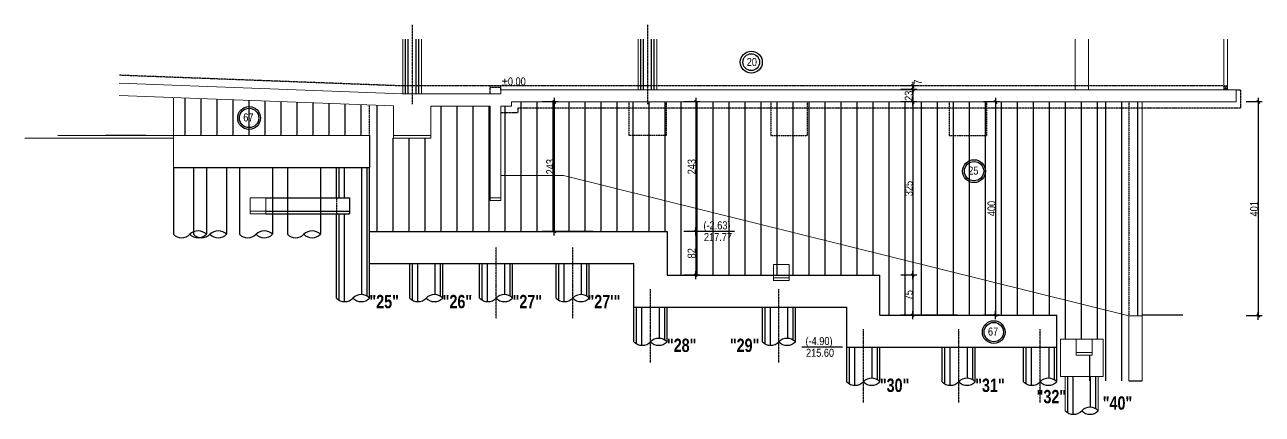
# Model space of a CAD drawing. Header units: metres. Extents: x -9927 to 45032, y -190416 to 12166.
# Drawn here: x -5559 to -3239, y -173407 to -172676 of the extents above; entities that cross this region are included whole.
import ezdxf
from ezdxf.enums import TextEntityAlignment as Align

# ---------------------------------------------------------------- set-up
doc = ezdxf.new("R2010")
doc.units = ezdxf.units.M
doc.header["$PDMODE"] = 65
doc.linetypes.add('INTERROMPU2', pattern=[9.525, 6.35, -3.175])
doc.linetypes.add('TIRETPTX2', pattern=[50.8, 25.4, -12.7, 0, -12.7])
for name, color, linetype in [('01_cote_gen', 4, 'Continuous'), ('01_linteaux', 3, 'Continuous'), ('01_murs_coup', 5, 'Continuous'), ('01_murs_sup', 6, 'INTERROMPU2'), ('01_poch_BN', 9, 'Continuous'), ('01_poch_murs', 251, 'Continuous'), ('01_texte', 230, 'Continuous'), ('AA_COTES', 2, 'Continuous')]:
    doc.layers.add(name, color=color, linetype=linetype)
doc.layers.add('01_PIEUX', color=5, linetype='Continuous', lineweight=60)
doc.styles.add('ARIAL NA', font='ARIALN.TTF')
doc.styles.add('impact', font='impact.ttf')
doc.styles.add('STYLE2', font='ARIALN.TTF')
doc.dimstyles.new('JB50', dxfattribs={"dimscale": 0.1, "dimtxt": 150, "dimasz": 15, "dimexe": 0.1, "dimexo": 0.1, "dimgap": 0.09, "dimtad": 1, "dimdec": 1, "dimdsep": 46, "dimtxsty": 'STYLE2', "dimblk1": 'BOND_G', "dimblk2": 'BOND_D', "dimsah": 1, "dimcen": 1.5, "dimdle": 0.01, "dimse1": 1, "dimse2": 1, "dimclrd": 4, "dimclre": 2, "dimclrt": 6, "dimazin": 2, "dimtfac": 2.333333, "dimtdec": 1, "dimtix": 1, "dimtmove": 2, "dimatfit": 3, "dimldrblk": 'BOND_G', "dimfxl": 1, "dimtolj": 1, "dimtzin": 0, "dimarcsym": 0})

# ---------------------------------------------------------------- blocks, each defined once
blk = doc.blocks.new('BOND_G')
at = {"layer": 'AA_COTES', "color": 0}
for p, q in [((5, 0), (-5, 0)), ((1.8, 1.8), (-1.8, -1.8)), ((0, -5), (0, 15))]:
    blk.add_line(p, q, dxfattribs=at)
blk = doc.blocks.new('BOND_D')
at = {"layer": 'AA_COTES', "color": 0}
for p, q in [((5, 0), (-5, 0)), ((-1.8, -1.8), (1.8, 1.8)), ((0, 5), (0, -15))]:
    blk.add_line(p, q, dxfattribs=at)
blk = doc.blocks.new('*D1755')
at = {"layer": '01_cote_gen', "color": 4, "lineweight": -2, "transparency": 16777216}
blk.add_line((-3246.6, -172822.6), (-3246.6, -173220.6), dxfattribs=at)
at = {"layer": 'DEFPOINTS', "color": 0, "lineweight": 0, "transparency": 16777216}
for p in [(-3451.5, -172821.1), (-3508.1, -173222.1), (-3246.6, -173222.1)]:
    blk.add_point(p, dxfattribs=at)
at = {"layer": '01_cote_gen', "color": 4, "lineweight": -2, "transparency": 16777216, "xscale": 1.5, "yscale": 1.5, "zscale": 1.5}
for name, p, rotation in [('BOND_G', (-3246.6, -172821.1), 90), ('BOND_D', (-3246.6, -173222.1), 270)]:
    blk.add_blockref(name, p, dxfattribs=dict(at, rotation=rotation))
at = {"layer": '01_cote_gen', "color": 6, "transparency": 16777216, "insert": (-3254.3, -173021.6), "char_height": 15, "attachment_point": 5, "rotation": 90, "style": 'STYLE2'}
blk.add_mtext('\\A1;401', dxfattribs=at)
blk = doc.blocks.new('*D1758')
at = {"layer": '01_cote_gen', "color": 4, "lineweight": -2, "ltscale": 3, "transparency": 16777216}
blk.add_line((-3894, -173147.6), (-3894, -173219.6), dxfattribs=at)
at = {"layer": 'DEFPOINTS', "color": 0, "lineweight": 0, "ltscale": 3, "transparency": 16777216}
for p in [(-3955.7, -173146.1), (-3899.9, -173221.1), (-3894, -173221.1)]:
    blk.add_point(p, dxfattribs=at)
at = {"layer": '01_cote_gen', "color": 4, "lineweight": -2, "ltscale": 3, "transparency": 16777216, "xscale": 1.5, "yscale": 1.5, "zscale": 1.5}
for name, p, rotation in [('BOND_G', (-3894, -173146.1), 90), ('BOND_D', (-3894, -173221.1), 270)]:
    blk.add_blockref(name, p, dxfattribs=dict(at, rotation=rotation))
at = {"layer": '01_cote_gen', "color": 6, "ltscale": 3, "transparency": 16777216, "insert": (-3901.6, -173183.6), "char_height": 15, "attachment_point": 5, "rotation": 90, "style": 'STYLE2'}
blk.add_mtext('\\A1;75', dxfattribs=at)
blk = doc.blocks.new('*D1759')
at = {"layer": '01_cote_gen', "color": 4, "lineweight": -2, "transparency": 16777216}
blk.add_line((-3738.9, -172822.6), (-3738.9, -173219.6), dxfattribs=at)
at = {"layer": 'DEFPOINTS', "color": 0, "lineweight": 0, "transparency": 16777216}
for p in [(-3772.3, -172821.1), (-3758.1, -173221.1), (-3738.9, -173221.1)]:
    blk.add_point(p, dxfattribs=at)
at = {"layer": '01_cote_gen', "color": 4, "lineweight": -2, "transparency": 16777216, "xscale": 1.5, "yscale": 1.5, "zscale": 1.5}
for name, p, rotation in [('BOND_G', (-3738.9, -172821.1), 90), ('BOND_D', (-3738.9, -173221.1), 270)]:
    blk.add_blockref(name, p, dxfattribs=dict(at, rotation=rotation))
at = {"layer": '01_cote_gen', "color": 6, "transparency": 16777216, "insert": (-3746.5, -173021.1), "char_height": 15, "attachment_point": 5, "rotation": 90, "style": 'STYLE2'}
blk.add_mtext('\\A1;400', dxfattribs=at)
blk = doc.blocks.new('*D1760')
at = {"layer": '01_cote_gen', "color": 4, "lineweight": -2, "transparency": 16777216}
blk.add_line((-3894, -172822.6), (-3894, -173144.6), dxfattribs=at)
at = {"layer": 'DEFPOINTS', "color": 0, "lineweight": 0, "transparency": 16777216}
for p in [(-3908.1, -172821.1), (-3916.5, -173146.1), (-3894, -173146.1)]:
    blk.add_point(p, dxfattribs=at)
at = {"layer": '01_cote_gen', "color": 4, "lineweight": -2, "transparency": 16777216, "xscale": 1.5, "yscale": 1.5, "zscale": 1.5}
for name, p, rotation in [('BOND_G', (-3894, -172821.1), 90), ('BOND_D', (-3894, -173146.1), 270)]:
    blk.add_blockref(name, p, dxfattribs=dict(at, rotation=rotation))
at = {"layer": '01_cote_gen', "color": 6, "transparency": 16777216, "insert": (-3901.7, -172983.6), "char_height": 15, "attachment_point": 5, "rotation": 90, "style": 'STYLE2'}
blk.add_mtext('\\A1;325', dxfattribs=at)
blk = doc.blocks.new('*D1756')
at = {"layer": '01_cote_gen', "color": 4, "lineweight": -2, "transparency": 16777216}
blk.add_line((-4300.8, -173065.6), (-4300.8, -173144.6), dxfattribs=at)
at = {"layer": 'DEFPOINTS', "color": 0, "lineweight": 0, "transparency": 16777216}
for p in [(-4354.8, -173064.1), (-4308.3, -173146.1), (-4300.8, -173146.1)]:
    blk.add_point(p, dxfattribs=at)
at = {"layer": '01_cote_gen', "color": 4, "lineweight": -2, "transparency": 16777216, "xscale": 1.5, "yscale": 1.5, "zscale": 1.5}
for name, p, rotation in [('BOND_G', (-4300.8, -173064.1), 90), ('BOND_D', (-4300.8, -173146.1), 270)]:
    blk.add_blockref(name, p, dxfattribs=dict(at, rotation=rotation))
at = {"layer": '01_cote_gen', "color": 6, "transparency": 16777216, "insert": (-4308.5, -173105.1), "char_height": 15, "attachment_point": 5, "rotation": 90, "style": 'STYLE2'}
blk.add_mtext('\\A1;82', dxfattribs=at)
blk = doc.blocks.new('*D1757')
at = {"layer": '01_cote_gen', "color": 4, "lineweight": -2, "transparency": 16777216}
blk.add_line((-4300.8, -172822.6), (-4300.8, -173062.6), dxfattribs=at)
at = {"layer": 'DEFPOINTS', "color": 0, "lineweight": 0, "transparency": 16777216}
for p in [(-4279.4, -172821.1), (-4323.3, -173064.1), (-4300.8, -173064.1)]:
    blk.add_point(p, dxfattribs=at)
at = {"layer": '01_cote_gen', "color": 4, "lineweight": -2, "transparency": 16777216, "xscale": 1.5, "yscale": 1.5, "zscale": 1.5}
for name, p, rotation in [('BOND_G', (-4300.8, -172821.1), 90), ('BOND_D', (-4300.8, -173064.1), 270)]:
    blk.add_blockref(name, p, dxfattribs=dict(at, rotation=rotation))
at = {"layer": '01_cote_gen', "color": 6, "transparency": 16777216, "insert": (-4308.5, -172942.6), "char_height": 15, "attachment_point": 5, "rotation": 90, "style": 'STYLE2'}
blk.add_mtext('\\A1;243', dxfattribs=at)
blk = doc.blocks.new('*D1752')
at = {"layer": '01_cote_gen', "color": 4, "lineweight": -2, "transparency": 16777216}
blk.add_line((-4566, -172822.6), (-4566, -173062.6), dxfattribs=at)
at = {"layer": 'DEFPOINTS', "color": 0, "lineweight": 0, "transparency": 16777216}
for p in [(-4568.6, -172821.1), (-4568.6, -173064.1), (-4566, -173064.1)]:
    blk.add_point(p, dxfattribs=at)
at = {"layer": '01_cote_gen', "color": 4, "lineweight": -2, "transparency": 16777216, "xscale": 1.5, "yscale": 1.5, "zscale": 1.5}
for name, p, rotation in [('BOND_G', (-4566, -172821.1), 90), ('BOND_D', (-4566, -173064.1), 270)]:
    blk.add_blockref(name, p, dxfattribs=dict(at, rotation=rotation))
at = {"layer": '01_cote_gen', "color": 6, "transparency": 16777216, "insert": (-4573.6, -172942.6), "char_height": 15, "attachment_point": 5, "rotation": 90, "style": 'STYLE2'}
blk.add_mtext('\\A1;243', dxfattribs=at)
blk = doc.blocks.new('*D1753')
at = {"layer": '01_cote_gen', "color": 4, "lineweight": -2, "transparency": 16777216}
blk.add_line((-3894, -172799.6), (-3894, -172819.6), dxfattribs=at)
at = {"layer": 'DEFPOINTS', "color": 0, "lineweight": 0, "transparency": 16777216}
for p in [(-3896.5, -172798.1), (-3901.5, -172821.1), (-3894, -172821.1)]:
    blk.add_point(p, dxfattribs=at)
at = {"layer": '01_cote_gen', "color": 4, "lineweight": -2, "transparency": 16777216, "xscale": 1.5, "yscale": 1.5, "zscale": 1.5}
for name, p, rotation in [('BOND_G', (-3894, -172798.1), 90), ('BOND_D', (-3894, -172821.1), 270)]:
    blk.add_blockref(name, p, dxfattribs=dict(at, rotation=rotation))
at = {"layer": '01_cote_gen', "color": 6, "transparency": 16777216, "insert": (-3901.7, -172809.6), "char_height": 15, "attachment_point": 5, "rotation": 90, "style": 'STYLE2'}
blk.add_mtext('\\A1;23', dxfattribs=at)
blk = doc.blocks.new('*D1754')
at = {"layer": '01_cote_gen', "color": 4, "lineweight": -2, "transparency": 16777216}
blk.add_line((-3894, -172792.6), (-3894, -172796.6), dxfattribs=at)
at = {"layer": 'DEFPOINTS', "color": 0, "lineweight": 0, "transparency": 16777216}
for p in [(-3907.7, -172798.1), (-3904.9, -172791.1), (-3894, -172798.1)]:
    blk.add_point(p, dxfattribs=at)
at = {"layer": '01_cote_gen', "color": 4, "lineweight": -2, "transparency": 16777216, "xscale": 1.5, "yscale": 1.5, "zscale": 1.5}
for name, p, rotation in [('BOND_G', (-3894, -172791.1), 90), ('BOND_D', (-3894, -172798.1), 270)]:
    blk.add_blockref(name, p, dxfattribs=dict(at, rotation=rotation))
at = {"layer": '01_cote_gen', "color": 6, "transparency": 16777216, "insert": (-3884.6, -172784), "char_height": 15, "attachment_point": 5, "rotation": 90, "style": 'STYLE2'}
blk.add_mtext('\\A1;7', dxfattribs=at)

msp = doc.modelspace()

# ---------------------------------------------------------------- linework, layer by layer
at = {"layer": '01_linteaux', "linetype": 'TIRETPTX2', "ltscale": 0.02}
for p, q in [((-4832.62, -172676.31), (-4832.62, -172825.33)), ((-4391.44, -172676.31), (-4391.44, -172825.33)), ((-4850.12, -172791.13), (-5381.12, -172771.13)), ((-3311, -172791.13), (-4850.12, -172791.13)), ((-4686.12, -172806.13), (-4686.12, -172791.13)), ((-4666.12, -172794.13), (-4686.12, -172794.13)), ((-4666.12, -172798.13), (-4666.12, -172791.13)), ((-3288, -172798.13), (-3280, -172798.13)), ((-3280, -172798.13), (-3280, -172833.13)), ((-4665.99, -172841.13), (-4634.12, -172841.13)), ((-3280, -172833.13), (-4634.12, -172833.13)), ((-4634.12, -172833.13), (-4634.12, -172841.13)), ((-4675.09, -173227.66), (-4675.09, -173093.49)), ((-4531.47, -173227.66), (-4531.47, -173093.49)), ((-4385.79, -173309.66), (-4385.79, -173172.38)), ((-4145.09, -173309.66), (-4145.09, -173172.38)), ((-3986.69, -173384.66), (-3986.69, -173247.38)), ((-3807.99, -173384.66), (-3807.99, -173247.38)), ((-3655.39, -173384.66), (-3655.39, -173247.38))]:
    msp.add_line(p, q, dxfattribs=at)
at = {"layer": '01_linteaux'}
for p, q in [((-4912.39, -172884.13), (-4912.39, -172944.13)), ((-5280.08, -172944.13), (-4912.39, -172944.13)), ((-4974.39, -173001.13), (-4974.39, -172944.13)), ((-4912.39, -173189.13), (-4912.39, -172944.13)), ((-5106.54, -173001.13), (-4949.86, -173001.13)), ((-4949.86, -173001.13), (-4949.86, -173031.13)), ((-5106.54, -173026.13), (-4949.86, -173026.13)), ((-5106.54, -173031.13), (-4949.86, -173031.13)), ((-4974.39, -173189.13), (-4974.39, -173031.13)), ((-4912.39, -173064.13), (-4354.79, -173064.13)), ((-4354.79, -173064.13), (-4354.79, -173146.13)), ((-4912.39, -173124.13), (-4416.79, -173124.13)), ((-4837.09, -173189.13), (-4837.09, -173124.13)), ((-4775.09, -173189.13), (-4775.09, -173124.13)), ((-4706.09, -173189.13), (-4706.09, -173124.13)), ((-4644.09, -173189.13), (-4644.09, -173124.13)), ((-4562.47, -173189.13), (-4562.47, -173124.13)), ((-4500.47, -173189.13), (-4500.47, -173124.13)), ((-4416.79, -173206.13), (-4416.79, -173124.13)), ((-4354.79, -173146.13), (-3955.69, -173146.13)), ((-3955.69, -173221.13), (-3955.69, -173146.13)), ((-4416.79, -173206.13), (-4017.69, -173206.13)), ((-4416.79, -173271.13), (-4416.79, -173206.13)), ((-4354.79, -173271.13), (-4354.79, -173206.13)), ((-4176.09, -173271.13), (-4176.09, -173206.13)), ((-4114.09, -173271.13), (-4114.09, -173206.13)), ((-4017.69, -173281.13), (-4017.69, -173206.13)), ((-3955.69, -173221.13), (-3624.39, -173221.13)), ((-3624.39, -173281.13), (-3624.39, -173221.13)), ((-4017.69, -173281.13), (-3624.39, -173281.13)), ((-4017.69, -173346.13), (-4017.69, -173281.13)), ((-3955.69, -173346.13), (-3955.69, -173281.13)), ((-3838.99, -173346.13), (-3838.99, -173281.13)), ((-3776.99, -173346.13), (-3776.99, -173281.13)), ((-3686.39, -173346.13), (-3686.39, -173281.13)), ((-3624.39, -173346.13), (-3624.39, -173281.13))]:
    msp.add_line(p, q, dxfattribs=at)
for centre, start, end in [((-4958.89, -173174.06), 224.19387, 315.80613), ((-4927.89, -173204.2), 44.19387, 135.80613), ((-4927.89, -173174.06), 224.19387, 315.80613), ((-4821.59, -173174.06), 224.19387, 315.80613), ((-4790.59, -173204.2), 44.19387, 135.80613), ((-4790.59, -173174.06), 224.19387, 315.80613), ((-4690.59, -173174.06), 224.19387, 315.80613), ((-4659.59, -173204.2), 44.19387, 135.80613), ((-4659.59, -173174.06), 224.19387, 315.80613), ((-4546.97, -173174.06), 224.19387, 315.80613), ((-4515.97, -173204.2), 44.19387, 135.80613), ((-4515.97, -173174.06), 224.19387, 315.80613), ((-4370.29, -173286.2), 44.19387, 135.80613), ((-4129.59, -173286.2), 44.19387, 135.80613), ((-4401.29, -173256.06), 224.19387, 315.80613), ((-4370.29, -173256.06), 224.19387, 315.80613), ((-4160.59, -173256.06), 224.19387, 315.80613), ((-4129.59, -173256.06), 224.19387, 315.80613), ((-4002.19, -173331.06), 224.19387, 315.80613), ((-3971.19, -173361.2), 44.19387, 135.80613), ((-3971.19, -173331.06), 224.19387, 315.80613), ((-3823.49, -173331.06), 224.19387, 315.80613), ((-3792.49, -173361.2), 44.19387, 135.80613), ((-3792.49, -173331.06), 224.19387, 315.80613), ((-3670.89, -173331.06), 224.19387, 315.80613), ((-3639.89, -173361.2), 44.19387, 135.80613), ((-3639.89, -173331.06), 224.19387, 315.80613), ((-3592.87, -173385.39), 224.19387, 315.80613), ((-3561.87, -173415.53), 44.19387, 135.80613), ((-3561.87, -173385.39), 224.19387, 315.80613)]:
    msp.add_arc(centre, 21.62, start, end, dxfattribs=at)
at = {"layer": '01_murs_coup', "linetype": 'Continuous', "lineweight": 5}
for p, q in [((-4850.4, -172806.13), (-5381.4, -172786.13)), ((-3288, -172798.13), (-4666.12, -172798.13)), ((-4666.12, -172798.13), (-4666.12, -172806.13)), ((-3288, -172798.13), (-3288, -172821.13)), ((-4867.62, -172828.49), (-5381.83, -172809.13)), ((-4666.12, -172806.13), (-4850.4, -172806.13)), ((-3288, -172821.13), (-4646.12, -172821.13)), ((-4646.12, -172821.13), (-4646.12, -172829.13)), ((-4867.62, -172828.49), (-4867.62, -172889.13)), ((-4797.62, -172829.13), (-4685.99, -172829.13)), ((-4797.62, -172829.13), (-4797.62, -172889.13)), ((-4685.99, -172829.13), (-4685.99, -173006.13)), ((-4665.99, -172829.13), (-4646.12, -172829.13)), ((-4665.99, -172829.13), (-4665.99, -173006.13)), ((-4867.62, -172884.13), (-4797.62, -172884.13)), ((-4867.62, -172889.13), (-4797.62, -172889.13)), ((-4667.09, -172959.13), (-4548.59, -172959.13)), ((-3489.12, -173222.13), (-4548.59, -172959.13)), ((-5106.54, -173001.13), (-5136.32, -173001.13)), ((-5136.32, -173001.13), (-5136.32, -173031.13)), ((-5106.54, -173001.13), (-5106.54, -173031.13)), ((-4665.99, -173001.13), (-4685.99, -173001.13)), ((-4665.99, -173006.13), (-4685.99, -173006.13)), ((-5106.54, -173026.13), (-5136.32, -173026.13)), ((-5106.54, -173031.13), (-5136.32, -173031.13)), ((-4125.62, -173126.13), (-4155.39, -173126.13)), ((-4155.39, -173126.13), (-4155.39, -173156.13)), ((-4125.62, -173126.13), (-4125.62, -173156.13)), ((-4125.62, -173151.13), (-4155.39, -173151.13)), ((-4125.62, -173156.13), (-4155.39, -173156.13)), ((-3464.12, -173222.13), (-3489.12, -173222.13)), ((-3489.12, -173222.13), (-3489.12, -173344.21)), ((-3464.12, -173222.13), (-3464.12, -173344.21)), ((-3558.16, -173266.13), (-3587.94, -173266.13)), ((-3587.94, -173266.13), (-3587.94, -173296.13)), ((-3558.16, -173266.13), (-3558.16, -173296.13)), ((-3558.16, -173291.13), (-3587.94, -173291.13)), ((-3558.16, -173296.13), (-3587.94, -173296.13))]:
    msp.add_line(p, q, dxfattribs=at)
at = {"layer": '01_murs_sup', "ltscale": 0.03}
for p, q in [((-4426.05, -172821.13), (-4426.05, -172884.13)), ((-4356.05, -172821.13), (-4356.05, -172884.13)), ((-4160.05, -172821.13), (-4160.05, -172884.13)), ((-4092.05, -172821.13), (-4092.05, -172884.13)), ((-3826.05, -172821.13), (-3826.05, -172884.13)), ((-3756.05, -172821.13), (-3756.05, -172884.13)), ((-3489.12, -172821.13), (-3489.12, -173222.13)), ((-4912.39, -172884.13), (-4912.39, -172826.81)), ((-4356.05, -172884.13), (-4426.05, -172884.13)), ((-4160.05, -172884.13), (-4092.05, -172884.13)), ((-3826.05, -172884.13), (-3756.05, -172884.13)), ((-4974.39, -173001.13), (-4974.39, -173031.13))]:
    msp.add_line(p, q, dxfattribs=at)
at = {"layer": '01_PIEUX', "color": 2, "linetype": 'Continuous', "lineweight": 5}
for p, q in [((-4850.12, -172703.54), (-4850.12, -172806.13)), ((-4815.12, -172703.54), (-4815.12, -172806.13)), ((-4408.94, -172703.54), (-4408.94, -172798.13)), ((-4373.94, -172703.54), (-4373.94, -172798.13)), ((-3589.87, -172703.54), (-3589.87, -172798.13)), ((-3564.87, -172703.54), (-3564.87, -172798.13)), ((-3311, -172703.54), (-3311, -172798.13)), ((-3304, -172703.54), (-3304, -172798.13)), ((-3304, -172798.13), (-3311, -172791.13)), ((-3311, -172791.13), (-3304, -172791.13)), ((-3311, -172798.13), (-3304, -172791.13)), ((-5280.08, -172812.96), (-5280.08, -172944.13)), ((-3464.12, -172821.13), (-3464.12, -173222.13)), ((-5558.59, -172889.13), (-5280.08, -172889.13)), ((-5496.87, -172884.13), (-4912.39, -172884.13)), ((-3617.37, -173266.13), (-3617.37, -173336.13)), ((-3587.94, -173266.13), (-3617.37, -173266.13)), ((-3537.37, -173266.13), (-3558.16, -173266.13)), ((-3537.37, -173266.13), (-3537.37, -173336.13)), ((-3537.37, -173336.13), (-3617.37, -173336.13)), ((-3608.37, -173336.13), (-3608.37, -173400.46)), ((-3546.37, -173336.13), (-3546.37, -173400.46))]:
    msp.add_line(p, q, dxfattribs=at)
at = {"layer": '01_poch_BN'}
msp.add_line((-3489.12, -173344.21), (-3464.12, -173344.21), dxfattribs=at)
at = {"layer": '01_poch_murs'}
for p, q in [((-4845.12, -172806.13), (-4845.12, -172703.54)), ((-4840.12, -172806.13), (-4840.12, -172703.54)), ((-4825.12, -172806.13), (-4825.12, -172703.54)), ((-4820.12, -172806.13), (-4820.12, -172703.54)), ((-4403.94, -172798.13), (-4403.94, -172703.54)), ((-4398.94, -172798.13), (-4398.94, -172703.54)), ((-4383.94, -172798.13), (-4383.94, -172703.54)), ((-4378.94, -172798.13), (-4378.94, -172703.54)), ((-5258.09, -172884.13), (-5258.09, -172813.79)), ((-5228.09, -172884.13), (-5228.09, -172814.92)), ((-5198.09, -172884.13), (-5198.09, -172816.05)), ((-5168.09, -172884.13), (-5168.09, -172817.18)), ((-5138.09, -172884.13), (-5138.09, -172818.31)), ((-5108.09, -172884.13), (-5108.09, -172819.44)), ((-5078.09, -172884.13), (-5078.09, -172820.57)), ((-5048.09, -172884.13), (-5048.09, -172821.7)), ((-5018.09, -172884.13), (-5018.09, -172822.83)), ((-4988.09, -172884.13), (-4988.09, -172823.96)), ((-4628.09, -173064.13), (-4628.09, -172821.13)), ((-4598.09, -173064.13), (-4598.09, -172821.13)), ((-4568.09, -173064.13), (-4568.09, -172821.13)), ((-4538.09, -173064.13), (-4538.09, -172821.13)), ((-4508.09, -173064.13), (-4508.09, -172821.13)), ((-4478.09, -173064.13), (-4478.09, -172821.13)), ((-4448.09, -173064.13), (-4448.09, -172821.13)), ((-4418.09, -173064.13), (-4418.09, -172821.13)), ((-4388.09, -173064.13), (-4388.09, -172821.13)), ((-4358.09, -173064.13), (-4358.09, -172821.13)), ((-4328.09, -173146.13), (-4328.09, -172821.13)), ((-4298.09, -173146.13), (-4298.09, -172821.13)), ((-4268.09, -173146.13), (-4268.09, -172821.13)), ((-4238.09, -173146.13), (-4238.09, -172821.13)), ((-4208.09, -173146.13), (-4208.09, -172821.13)), ((-4178.09, -173146.13), (-4178.09, -172821.13)), ((-4148.09, -173146.13), (-4148.09, -172821.13)), ((-4118.09, -173146.13), (-4118.09, -172821.13)), ((-4088.09, -173146.13), (-4088.09, -172821.13)), ((-4058.09, -173146.13), (-4058.09, -172821.13)), ((-4028.09, -173146.13), (-4028.09, -172821.13)), ((-3998.09, -173146.13), (-3998.09, -172821.13)), ((-3968.09, -173146.13), (-3968.09, -172821.13)), ((-3938.09, -173221.13), (-3938.09, -172821.13)), ((-3908.09, -173221.13), (-3908.09, -172821.13)), ((-3878.09, -173221.13), (-3878.09, -172821.13)), ((-3848.09, -173221.13), (-3848.09, -172821.13)), ((-3818.09, -173221.13), (-3818.09, -172821.13)), ((-3788.09, -173221.13), (-3788.09, -172821.13)), ((-3758.09, -173221.13), (-3758.09, -172821.13)), ((-3728.09, -173221.13), (-3728.09, -172821.13)), ((-3698.09, -173221.13), (-3698.09, -172821.13)), ((-3668.09, -173221.13), (-3668.09, -172821.13)), ((-3638.09, -173221.13), (-3638.09, -172821.13)), ((-3608.09, -173266.13), (-3608.09, -172821.13)), ((-3578.09, -173266.13), (-3578.09, -172821.13)), ((-3548.09, -173266.13), (-3548.09, -172821.13)), ((-3532.5, -173344.21), (-3532.5, -172821.13)), ((-3502.5, -173344.21), (-3502.5, -172821.13)), ((-3472.5, -173222.13), (-3472.5, -172821.13)), ((-4958.09, -172884.13), (-4958.09, -172825.09)), ((-4928.09, -172884.13), (-4928.09, -172826.22)), ((-4898.09, -173064.13), (-4898.09, -172827.35)), ((-4778.09, -173064.13), (-4778.09, -172829.13)), ((-4748.09, -173064.13), (-4748.09, -172829.13)), ((-4718.09, -173064.13), (-4718.09, -172829.13)), ((-4688.09, -173064.13), (-4688.09, -172829.13)), ((-4658.09, -173064.13), (-4658.09, -172829.13)), ((-4868.09, -173064.13), (-4868.09, -172889.13)), ((-4838.09, -173064.13), (-4838.09, -172889.13)), ((-4808.09, -173064.13), (-4808.09, -172889.13)), ((-5280.08, -172944.13), (-5280.08, -173069.45)), ((-5242.45, -172944.13), (-5242.45, -173069.45)), ((-5218.08, -172944.13), (-5218.08, -173069.45)), ((-5180.45, -172944.13), (-5180.45, -173069.45)), ((-5156.11, -172944.13), (-5156.11, -173069.45)), ((-5094.11, -172944.13), (-5094.11, -173069.45)), ((-5066.38, -172944.13), (-5066.38, -173069.45)), ((-5004.38, -172944.13), (-5004.38, -173069.45)), ((-4969.39, -173001.13), (-4969.39, -172944.13)), ((-4959.39, -173001.13), (-4959.39, -172944.13)), ((-4927.39, -172944.13), (-4927.39, -173182.58)), ((-4917.39, -172944.13), (-4917.39, -173185.3)), ((-4969.39, -173192.95), (-4969.39, -173031.13)), ((-4959.39, -173195.67), (-4959.39, -173031.13)), ((-4832.09, -173192.95), (-4832.09, -173124.13)), ((-4822.09, -173195.67), (-4822.09, -173124.13)), ((-4790.09, -173124.13), (-4790.09, -173182.58)), ((-4780.09, -173124.13), (-4780.09, -173185.3)), ((-4701.09, -173192.95), (-4701.09, -173124.13)), ((-4691.09, -173195.67), (-4691.09, -173124.13)), ((-4659.09, -173124.13), (-4659.09, -173182.58)), ((-4649.09, -173124.13), (-4649.09, -173185.3)), ((-4557.47, -173192.95), (-4557.47, -173124.13)), ((-4547.47, -173195.67), (-4547.47, -173124.13)), ((-4515.47, -173124.13), (-4515.47, -173182.58)), ((-4505.47, -173124.13), (-4505.47, -173185.3)), ((-4411.79, -173274.95), (-4411.79, -173206.13)), ((-4401.79, -173277.67), (-4401.79, -173206.13)), ((-4369.79, -173206.13), (-4369.79, -173264.58)), ((-4359.79, -173206.13), (-4359.79, -173267.3)), ((-4171.09, -173274.95), (-4171.09, -173206.13)), ((-4161.09, -173277.67), (-4161.09, -173206.13)), ((-4129.09, -173206.13), (-4129.09, -173264.58)), ((-4119.09, -173206.13), (-4119.09, -173267.3)), ((-4012.69, -173349.95), (-4012.69, -173281.13)), ((-4002.69, -173352.67), (-4002.69, -173281.13)), ((-3970.69, -173281.13), (-3970.69, -173339.58)), ((-3960.69, -173281.13), (-3960.69, -173342.3)), ((-3833.99, -173349.95), (-3833.99, -173281.13)), ((-3823.99, -173352.67), (-3823.99, -173281.13)), ((-3791.99, -173281.13), (-3791.99, -173339.58)), ((-3781.99, -173281.13), (-3781.99, -173342.3)), ((-3681.39, -173349.95), (-3681.39, -173281.13)), ((-3671.39, -173352.67), (-3671.39, -173281.13)), ((-3639.39, -173281.13), (-3639.39, -173339.58)), ((-3629.39, -173281.13), (-3629.39, -173342.3)), ((-3562.5, -173344.21), (-3562.5, -173296.13)), ((-3603.37, -173404.29), (-3603.37, -173336.13)), ((-3593.37, -173407.01), (-3593.37, -173336.13)), ((-3561.37, -173336.13), (-3561.37, -173393.92)), ((-3551.37, -173336.13), (-3551.37, -173396.64))]:
    msp.add_line(p, q, dxfattribs=at)
for centre, start, end in [((-5264.58, -173054.38), 224.19387, 315.80613), ((-5233.58, -173084.52), 44.19387, 135.80613), ((-5233.58, -173054.38), 224.19387, 315.80613), ((-5226.95, -173054.38), 224.19387, 315.80613), ((-5195.95, -173084.52), 44.19387, 135.80613), ((-5195.95, -173054.38), 224.19387, 315.80613), ((-5140.61, -173054.38), 224.19387, 315.80613), ((-5109.61, -173084.52), 44.19387, 135.80613), ((-5109.61, -173054.38), 224.19387, 315.80613), ((-5050.88, -173054.38), 224.19387, 315.80613), ((-5019.88, -173084.52), 44.19387, 135.80613), ((-5019.88, -173054.38), 224.19387, 315.80613)]:
    msp.add_arc(centre, 21.62, start, end, dxfattribs=at)
at = {"layer": '01_texte'}
for p, q in [((-5331.54, -172884.13), (-5407.96, -172884.13)), ((-4493.25, -173064.13), (-4569.66, -173064.13)), ((-4228.23, -173064.13), (-4293.33, -173064.13)), ((-3810.07, -173221.13), (-3886.48, -173221.13)), ((-3387.7, -173221.13), (-3464.12, -173221.13)), ((-4025.61, -173281.13), (-4102.02, -173281.13))]:
    msp.add_line(p, q, dxfattribs=at)
for centre, radius in [((-4196.88, -172746.55), 20.63), ((-4196.88, -172746.55), 15.66), ((-5138.09, -172851.22), 21.4), ((-5138.09, -172851.22), 18.16), ((-3779.31, -172950.98), 21.4), ((-3779.31, -172950.98), 18.16), ((-3742.29, -173252.91), 21.4), ((-3742.29, -173252.91), 18.16)]:
    msp.add_circle(centre, radius, dxfattribs=at)

# ---------------------------------------------------------------- texts
for s, style, p in [('20', 'STYLE2', (-4205.4, -172753.75)), ('%%P0.00', 'ARIAL NA', (-4664.49, -172790.19)), ('67', 'ARIAL NA', (-5149.02, -172857.67)), ('25', 'ARIAL NA', (-3790.24, -172957.43)), ('(-2.63)', 'ARIAL NA', (-4286.43, -173060.14)), ('217.77', 'ARIAL NA', (-4285.58, -173082.13)), ('(-4.90)', 'ARIAL NA', (-4095.12, -173277.14)), ('67', 'ARIAL NA', (-3753.22, -173259.36)), ('215.60', 'ARIAL NA', (-4094.27, -173299.13))]:
    msp.add_text(s, height=15, dxfattribs=dict(at, style=style)).set_placement(p)
at = {"layer": '01_texte', "style": 'impact'}
for s, p in [('"25"', (-4884.93, -173215.63)), ('"26"', (-4747.63, -173215.63)), ('"27"', (-4616.63, -173215.63)), ('"27\'"', (-4473.01, -173215.63)), ('"28"', (-4327.33, -173297.63)), ('"29"', (-4209.32, -173297.63)), ('"30"', (-3928.23, -173372.63)), ('"31"', (-3749.53, -173372.63)), ('"32"', (-3634.32, -173393.79)), ('"40"', (-3510.42, -173405.89))]:
    msp.add_text(s, height=25, rotation=0, dxfattribs=at).set_placement(p, align=Align.BOTTOM_CENTER)

# ---------------------------------------------------------------- dimensions: what is measured, and where the dimension line sits
at = {"layer": '01_cote_gen'}
dim = msp.add_linear_dim(base=(-3893.98, -172798.13), p1=(-3904.89, -172791.13), p2=(-3907.69, -172798.13), angle=90, dimstyle='JB50', dxfattribs=at)
dim.commit()
dim.dimension.update_dxf_attribs({"geometry": '*D1754', "text_midpoint": (-3884.59, -172784.02), "dimtype": 160})
for base, p1, p2, picture, middle in [((-3893.98, -172821.13), (-3896.49, -172798.13), (-3901.48, -172821.13), '*D1753', (-3901.65, -172809.63)), ((-4565.95, -173064.13), (-4568.61, -172821.13), (-4568.61, -173064.13), '*D1752', (-4573.62, -172942.63)), ((-4300.83, -173064.13), (-4279.41, -172821.13), (-4323.33, -173064.13), '*D1757', (-4308.5, -172942.63)), ((-3893.98, -173146.13), (-3908.09, -172821.13), (-3916.48, -173146.13), '*D1760', (-3901.65, -172983.63)), ((-3738.86, -173221.13), (-3772.29, -172821.13), (-3758.09, -173221.13), '*D1759', (-3746.53, -173021.13)), ((-3246.61, -173222.13), (-3451.46, -172821.13), (-3508.05, -173222.13), '*D1755', (-3254.27, -173021.63)), ((-4300.83, -173146.13), (-4354.79, -173064.13), (-4308.33, -173146.13), '*D1756', (-4308.5, -173105.13))]:
    dim = msp.add_linear_dim(base=base, p1=p1, p2=p2, angle=90, dimstyle='JB50', dxfattribs=at)
    dim.commit()
    dim.dimension.update_dxf_attribs({"geometry": picture, "text_midpoint": middle})
at = {"layer": '01_cote_gen', "ltscale": 3}
dim = msp.add_linear_dim(base=(-3893.98, -173221.13), p1=(-3955.69, -173146.13), p2=(-3899.89, -173221.13), angle=90, dimstyle='JB50', dxfattribs=at)
dim.commit()
dim.dimension.update_dxf_attribs({"geometry": '*D1758', "text_midpoint": (-3901.62, -173183.63)})

doc.saveas('drawing.dxf')
